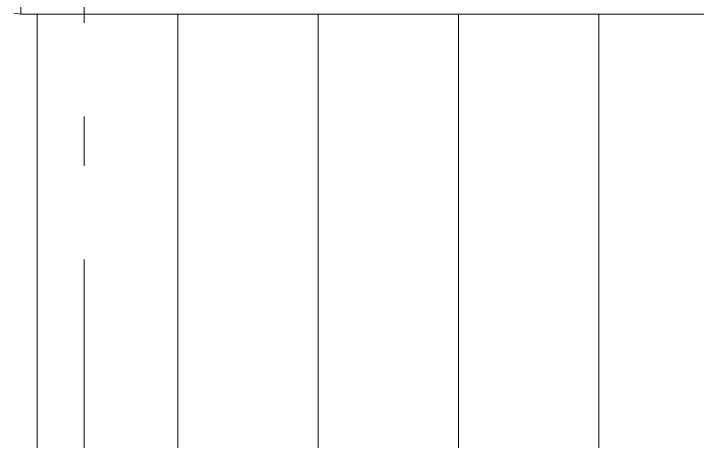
# Model space of a CAD drawing. Header units: millimetres. Extents: x -537608 to 253996, y -217170 to 186033.
# Drawn here: x -366062 to -364601, y -53675 to -52760 of the extents above; entities that cross this region are included whole.
import ezdxf

# ---------------------------------------------------------------- set-up
doc = ezdxf.new("R2010")
doc.units = ezdxf.units.MM
doc.layers.add('PDF _Геометрия', color=7, linetype='Continuous')

msp = doc.modelspace()

# ---------------------------------------------------------------- linework, layer by layer
at = {"layer": 'PDF _Геометрия', "color": 253, "lineweight": 9, "true_color": 0xaaaaaa}
for p, q in [((-365911.3725, -51779.7016), (-365911.3725, -52779.7016)), ((-366011.3729, -54200.6688), (-366011.3729, -52760.6694)), ((-366011.3729, -52760.6694), (-366011.3729, -54200.6688)), ((-365711.3716, -54111.1704), (-365711.3716, -52760.6694)), ((-365711.3716, -52760.6694), (-365711.3716, -54111.1704)), ((-365411.3703, -54110.9766), (-365411.3703, -52760.6694)), ((-365411.3703, -52760.6694), (-365411.3703, -54110.9766)), ((-365111.3691, -54111.1704), (-365111.3691, -52760.6694)), ((-365111.3691, -52760.6694), (-365111.3691, -54111.1704)), ((-364811.3764, -54111.1704), (-364811.3764, -52760.6694)), ((-364811.3764, -52760.6694), (-364811.3764, -54111.1704)), ((-365911.3725, -52979.7025), (-365911.3725, -53085.5374)), ((-365911.3725, -53285.5383), (-365911.3725, -54285.5382))]:
    msp.add_line(p, q, dxfattribs=at)
at = {"layer": 'PDF _Геометрия', "lineweight": 9}
for p, q in [((-366046.3713, -52720.6676), (-366046.3713, -52760.6694)), ((-366061.9156, -52758.7835), (-366046.3713, -52760.6694)), ((-366046.3713, -52760.6694), (-366061.9156, -52758.7835)), ((-366046.3713, -52760.6694), (-361841.3757, -52760.6694))]:
    msp.add_line(p, q, dxfattribs=at)

doc.saveas('drawing.dxf')
